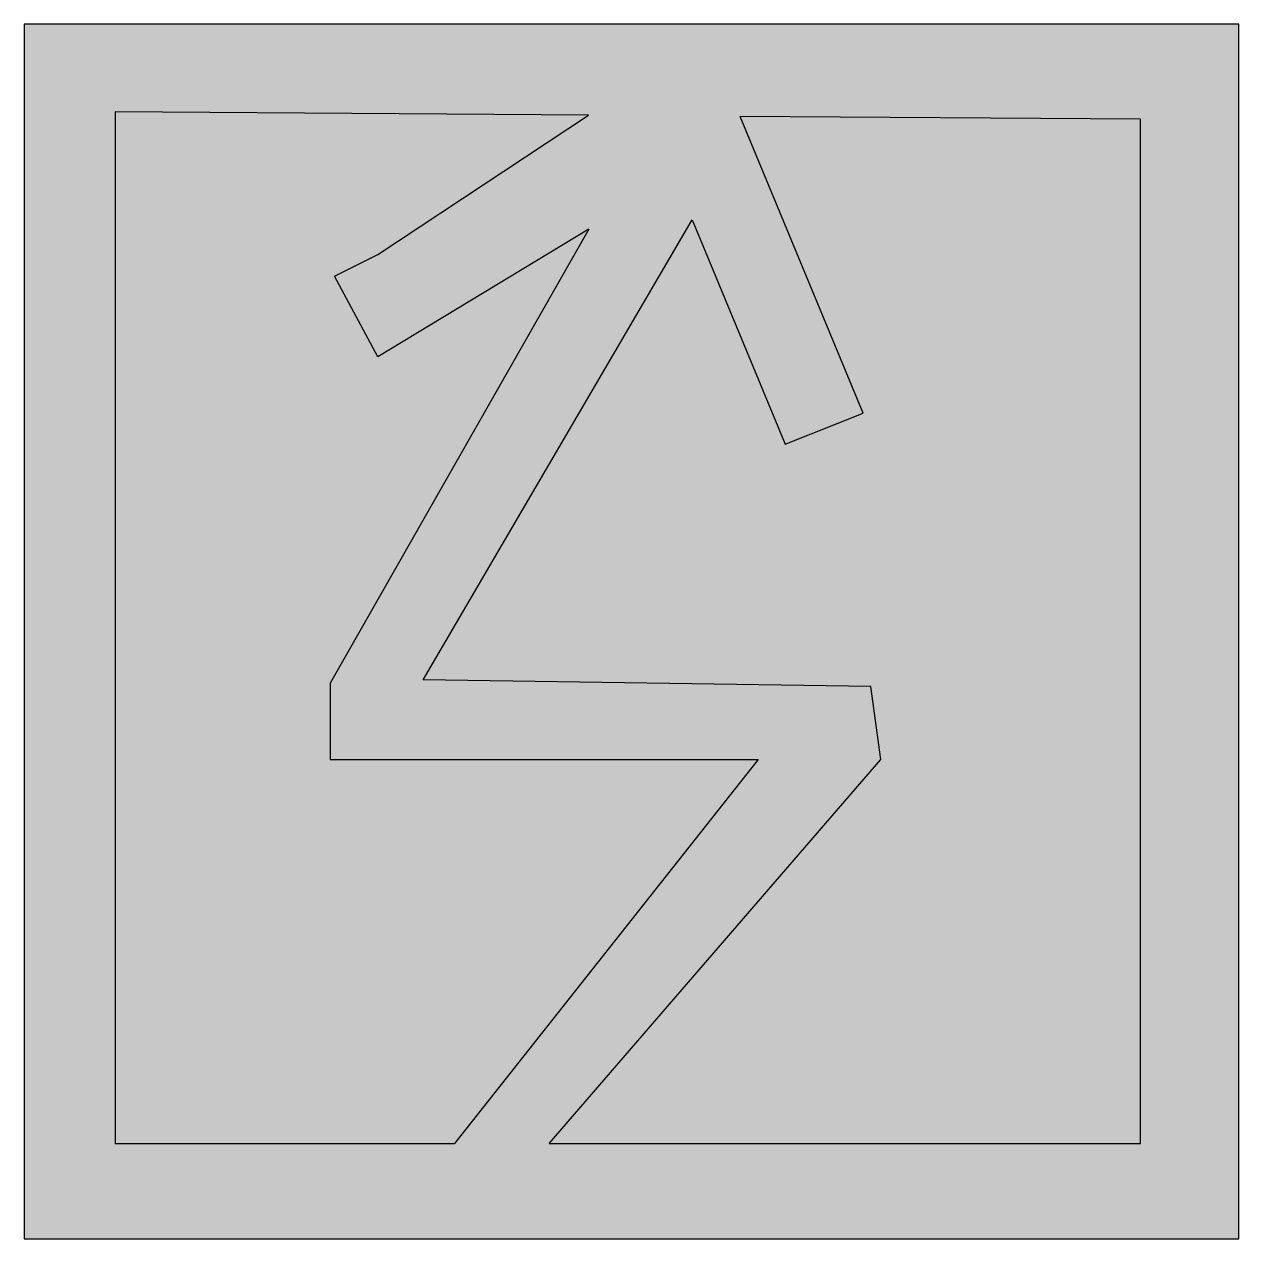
# Model space of a CAD drawing. Extents: x -1 to 1, y -1 to 1.
import ezdxf

# ---------------------------------------------------------------- set-up
doc = ezdxf.new("R2010")
doc.units = 0
doc.header["$MEASUREMENT"] = 0
doc.layers.get('0').update_dxf_attribs({"color": 1, "linetype": 'CONTINUOUS'})

msp = doc.modelspace()

# ---------------------------------------------------------------- hatches: boundary and pattern name
h = msp.add_hatch(color=256)
h.paths.add_polyline_path([(1, 1), (-1, 1), (-1, -1), (1, -1)])
h.paths.add_polyline_path([(-0.8503, 0.856), (-0.0707, 0.8502), (-0.4176, 0.6207), (-0.4892, 0.585), (-0.4176, 0.4521), (-0.0702, 0.6625), (-0.4963, -0.0851), (-0.4963, -0.2106), (0.2085, -0.2106), (-0.2917, -0.843), (-0.8503, -0.843)], flags=16)
h.paths.add_polyline_path([(0.0999, 0.6778), (0.2532, 0.3086), (0.3814, 0.3598), (0.1792, 0.8484), (0.838, 0.8435), (0.838, -0.843), (-0.1355, -0.843), (0.4106, -0.2106), (0.3942, -0.0905), (-0.3433, -0.0796)], flags=16)
h = msp.add_hatch(color=255)
h.paths.add_polyline_path([(0.2085, -0.2106), (-0.4963, -0.2106), (-0.4963, -0.0851), (-0.0702, 0.6625), (-0.4176, 0.4521), (-0.4892, 0.585), (-0.4176, 0.6207), (-0.0707, 0.8502), (-0.8503, 0.856), (-0.8503, -0.843), (-0.2917, -0.843)])
h.paths.add_polyline_path([(0.838, 0.8435), (0.1792, 0.8484), (0.3814, 0.3598), (0.2532, 0.3086), (0.0999, 0.6778), (-0.3433, -0.0796), (0.3942, -0.0905), (0.4106, -0.2106), (-0.1355, -0.843), (0.838, -0.843)])

# ---------------------------------------------------------------- linework, layer by layer
for p, q in [((1, 1), (-1, 1)), ((-1, 1), (-1, -1)), ((1, -1), (1, 1)), ((-0.8503, 0.856), (-0.8503, -0.843)), ((-0.0707, 0.8502), (-0.8503, 0.856)), ((-0.4176, 0.6207), (-0.0707, 0.8502)), ((0.838, 0.8435), (0.1792, 0.8484)), ((0.3814, 0.3598), (0.1792, 0.8484)), ((0.838, -0.843), (0.838, 0.8435)), ((-0.0702, 0.6625), (-0.4963, -0.0851)), ((-0.0702, 0.6625), (-0.4176, 0.4521)), ((-0.3433, -0.0796), (0.0999, 0.6778)), ((0.0999, 0.6778), (0.2532, 0.3086)), ((-0.4892, 0.585), (-0.4176, 0.6207)), ((-0.4176, 0.4521), (-0.4892, 0.585)), ((0.2532, 0.3086), (0.3814, 0.3598)), ((0.3942, -0.0905), (-0.3433, -0.0796)), ((-0.4963, -0.0851), (-0.4963, -0.2106)), ((0.4106, -0.2106), (0.3942, -0.0905)), ((-0.4963, -0.2106), (0.2085, -0.2106)), ((0.2085, -0.2106), (-0.2917, -0.843)), ((-0.1355, -0.843), (0.4106, -0.2106)), ((-0.8503, -0.843), (-0.2917, -0.843)), ((-0.1355, -0.843), (0.838, -0.843)), ((-1, -1), (1, -1))]:
    msp.add_line(p, q)

doc.saveas('drawing.dxf')
